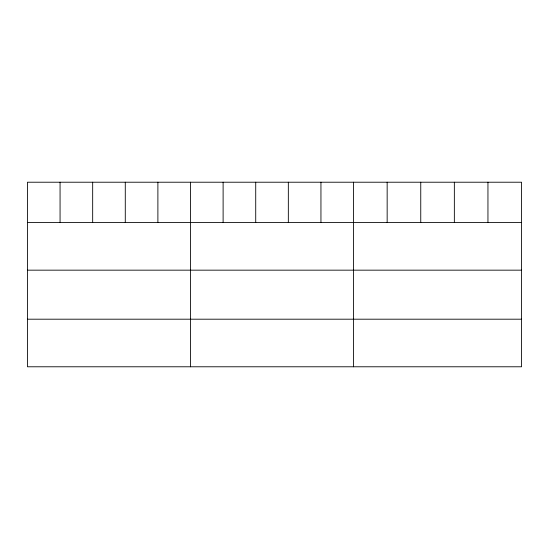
<?xml version="1.0" encoding="UTF-8"?>
<svg xmlns="http://www.w3.org/2000/svg" width="549" height="549" viewBox="0 0 549 549"><rect width="100%" height="100%" fill="white"/><g stroke="black" fill="none" stroke-linecap="round" stroke-linejoin="round"><path stroke-width="0.82" d="M521.55 222.578L521.55 366.78L27.45 366.78L27.45 182.22L521.55 182.22L521.55 222.578L27.45 222.578M27.45 270.163L521.55 270.163M27.45 319.195L521.55 319.195M487.951 182.22L487.951 222.578M454.352 182.22L454.352 222.578M420.754 182.22L420.754 222.578M387.155 182.22L387.155 222.578M353.556 182.22L353.556 366.78M320.945 182.22L320.945 222.578M288.335 182.22L288.335 222.578M255.724 182.22L255.724 222.578M223.114 182.22L223.114 222.578M190.503 182.22L190.503 366.78M157.892 182.22L157.892 222.578M125.282 182.22L125.282 222.578M92.671 182.22L92.671 222.578M60.061 182.22L60.061 222.578"/></g></svg>
